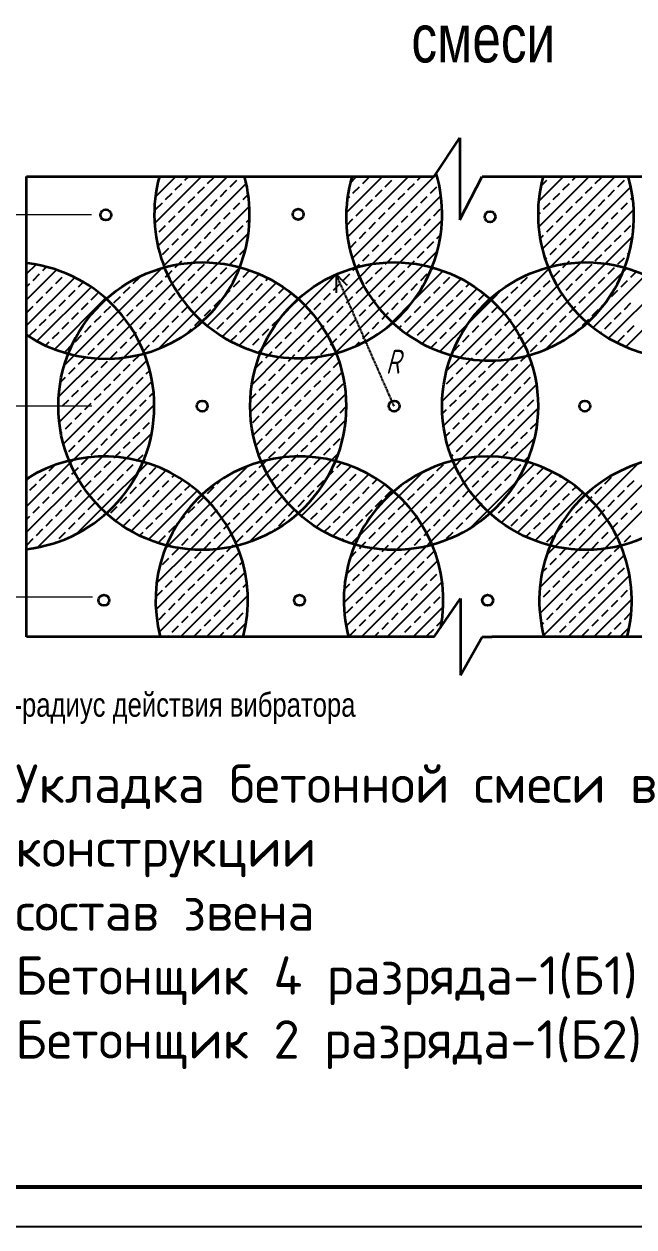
# Model space of a CAD drawing. Header units: millimetres. Extents: x 5763 to 12018931, y 39842 to 3600577.
# Drawn here: x 676715 to 691973, y 334201 to 364310 of the extents above; entities that cross this region are included whole.
import ezdxf

# ---------------------------------------------------------------- set-up
doc = ezdxf.new("R2010")
doc.units = ezdxf.units.MM
doc.linetypes.add('ACAD_ISO04W100', pattern=[30, 24, -3, 0, -3])
doc.layers.add('1serv', color=7, linetype='Continuous')
doc.styles.add('ISOCPEUR', font='isocpeur.ttf')
doc.styles.get("Standard").update_dxf_attribs({"font": 'romans.shx', "width": 0.7, "oblique": 15, "height": 500})
doc.styles.add('TXT0', font='txt', dxfattribs={"width": 0.8})

msp = doc.modelspace()

# ---------------------------------------------------------------- linework, layer by layer
at = {"color": 0, "lineweight": 35}
for p, q in [((686978.9009, 360492.76973), (687618.13042, 361460.06534)), ((687618.13042, 361460.06534), (687618.13042, 359410.52294)), ((676778.9009, 348972.76973), (676778.9009, 360492.76973)), ((676778.9009, 360492.76973), (686978.9009, 360492.76973)), ((687618.13042, 359410.52294), (688178.9009, 360492.76973)), ((688178.9009, 360492.76973), (688418.9009, 360492.76973)), ((688418.9009, 360492.76973), (698978.9009, 360492.76973)), ((686978.90088, 348972.76973), (687635.37641, 349935.61476)), ((687635.37641, 349935.61476), (687635.37641, 348012.76973)), ((686978.90088, 348972.76973), (676778.9009, 348972.76973)), ((687635.37641, 348012.76973), (688178.90088, 348972.76973)), ((688178.90088, 348972.76973), (688418.90088, 348972.76973)), ((698978.9009, 348972.76973), (688418.9009, 348972.76973))]:
    msp.add_line(p, q, dxfattribs=at)
at = {"linetype": 'ACAD_ISO04W100'}
for p, q in [((685973.06484, 354746.93375), (684526.51583, 358043.52229)), ((684526.51583, 358043.52229), (684526.51583, 357585.17298)), ((684526.51583, 358043.52229), (684794.65656, 357775.38156))]:
    msp.add_line(p, q, dxfattribs=at)
at = {"color": 0}
msp.add_lwpolyline([(589821.09845, 334201.2019), (589821.09845, 453001.2019), (758021.09845, 453001.2019), (758021.09845, 334201.2019)], close=True, dxfattribs=at)
at = {"color": 0, "lineweight": 40, "const_width": 100}
msp.add_lwpolyline([(593821.09845, 335201.2019), (593821.09845, 452001.2019), (757021.09845, 452001.2019), (757021.09845, 335201.2019)], close=True, dxfattribs=at)
at = {"color": 0, "lineweight": 35}
for centre, radius in [((678758.9009, 359532.76973), 134.16408), ((683573.06484, 359546.93375), 134.16408), ((688373.06484, 359486.93375), 134.16408), ((681173.06484, 354746.93375), 3600), ((685973.06484, 354746.93375), 3600), ((690773.06484, 354746.93375), 3600), ((681173.06484, 354746.93375), 134.16408), ((685973.06484, 354746.93375), 134.16408), ((690744.73696, 354746.93375), 134.16408), ((678713.06484, 349886.93375), 134.16408), ((683604.73696, 349886.93375), 134.16408), ((688313.06484, 349886.93375), 134.16408)]:
    msp.add_circle(centre, radius, dxfattribs=at)
for centre, radius, start, end in [((678758.9009, 359532.76973), 3600, 236.57518882, 15.466009957), ((683573.81039, 359547.50629), 3600.56901, 164.779663552, 16.432123042), ((688373.06484, 359486.93375), 3600, 163.775668575, 16.453303227), ((693173.06484, 359546.93375), 3600, 165.097800888, 15.016540919), ((676373.06484, 354746.93375), 3600, 276.51416673, 83.20473217), ((678713.06484, 349886.93375), 3600, 345.289544457, 122.416326112), ((683604.73696, 349886.93375), 3600, 349.157561311, 194.710455543), ((688316.3138, 349884.5211), 3602.46114, 345.339488254, 194.660511746), ((693204.73696, 349886.93375), 3600, 345.338556229, 194.710455543)]:
    msp.add_arc(centre, radius, start, end, dxfattribs=at)
at = {"layer": '1serv', "color": 0, "lineweight": 25, "ltscale": 100}
for p, q in [((679980.43774, 359316.65016), (681156.55731, 360492.76973)), ((679999.4843, 359982.27517), (680509.97887, 360492.76973)), ((680062.00906, 358751.64304), (681803.13575, 360492.76973)), ((680175.40369, 360481.48363), (680186.68979, 360492.76973)), ((680741.15982, 360400.66133), (680833.26823, 360492.76973)), ((681306.91596, 360319.83902), (681468.56057, 360481.48363)), ((682115.13901, 360481.48363), (682126.42511, 360492.76973)), ((684774.3886, 359584.55194), (685682.60639, 360492.76973)), ((684809.87221, 358973.45711), (686329.18483, 360492.76973)), ((684873.14664, 360329.88841), (685036.02795, 360492.76973)), ((684927.34089, 358444.34734), (686975.76327, 360492.76973)), ((685186.3866, 360319.83902), (685348.03121, 360481.48363)), ((685994.60965, 360481.48363), (686005.89575, 360492.76973)), ((686560.36579, 360400.66133), (686652.47419, 360492.76973)), ((689587.48637, 359225.02219), (690855.23392, 360492.76973)), ((689587.75956, 359871.87381), (690208.65548, 360492.76973)), ((689681.01151, 358671.96888), (691501.81236, 360492.76973)), ((689874.0803, 360481.48363), (689885.3664, 360492.76973)), ((690439.83643, 360400.66133), (690531.94484, 360492.76973)), ((691005.59257, 360319.83902), (691167.23718, 360481.48363)), ((691813.81562, 360481.48363), (691825.10172, 360492.76973)), ((680069.80305, 360375.883), (680094.58138, 360400.66133)), ((680212.61326, 358255.6688), (682272.71735, 360315.77289)), ((680498.69291, 360158.19441), (680660.33752, 360319.83902)), ((681064.44904, 360077.37211), (681226.09365, 360239.01672)), ((681630.20518, 359996.5498), (681791.84979, 360158.19441)), ((681872.67209, 360239.01672), (682034.3167, 360400.66133)), ((684943.91969, 360077.37211), (685105.5643, 360239.01672)), ((685509.67582, 359996.5498), (685671.32043, 360158.19441)), ((685752.14274, 360239.01672), (685913.78735, 360400.66133)), ((686317.89887, 360158.19441), (686479.54348, 360319.83902)), ((686883.65501, 360077.37211), (687045.29962, 360239.01672)), ((689642.33279, 360249.73612), (689793.25799, 360400.66133)), ((689893.43633, 358237.81526), (691893.80639, 360238.18532)), ((690197.36952, 360158.19441), (690359.01413, 360319.83902)), ((690763.12565, 360077.37211), (690924.77026, 360239.01672)), ((691328.88179, 359996.5498), (691490.5264, 360158.19441)), ((691571.3487, 360239.01672), (691732.99331, 360400.66133)), ((680013.75908, 359673.26058), (680175.40369, 359834.90519)), ((680256.22599, 359915.72749), (680417.8706, 360077.37211)), ((680821.98213, 359834.90519), (680983.62674, 359996.5498)), ((681387.73826, 359754.08288), (681549.38287, 359915.72749)), ((681953.4944, 359673.26058), (682115.13901, 359834.90519)), ((682195.96131, 359915.72749), (682322.64421, 360042.41039)), ((684800.98723, 359934.43965), (684863.09738, 359996.5498)), ((685267.20891, 359754.08288), (685428.85352, 359915.72749)), ((685436.25837, 358306.68639), (687142.74556, 360013.17357)), ((685832.96504, 359673.26058), (685994.60965, 359834.90519)), ((686075.43196, 359915.72749), (686237.07657, 360077.37211)), ((686641.18809, 359834.90519), (686802.8327, 359996.5498)), ((689712.43569, 359673.26058), (689874.0803, 359834.90519)), ((689954.9026, 359915.72749), (690116.54721, 360077.37211)), ((690520.65874, 359834.90519), (690682.30335, 359996.5498)), ((691086.41487, 359754.08288), (691248.05948, 359915.72749)), ((691652.17101, 359673.26058), (691813.81562, 359834.90519)), ((691894.63792, 359915.72749), (691941.50273, 359962.5923)), ((680337.0483, 359349.97136), (680498.69291, 359511.61597)), ((680579.51521, 359592.43827), (680741.15982, 359754.08288)), ((680943.10445, 358339.58155), (682352.40812, 359748.88522)), ((681145.27135, 359511.61597), (681306.91596, 359673.26058)), ((681711.02748, 359430.79366), (681872.67209, 359592.43827)), ((685024.74199, 359511.61597), (685186.3866, 359673.26058)), ((685590.49813, 359430.79366), (685752.14274, 359592.43827)), ((686156.25426, 359349.97136), (686317.89887, 359511.61597)), ((686398.72118, 359592.43827), (686560.36579, 359754.08288)), ((686964.47731, 359511.61597), (687126.12192, 359673.26058)), ((689573.08839, 359533.91328), (689631.61338, 359592.43827)), ((690035.72491, 359349.97136), (690197.36952, 359511.61597)), ((690278.19182, 359592.43827), (690439.83643, 359754.08288)), ((690646.9226, 358344.72309), (691968.58922, 359666.38971)), ((690843.94796, 359511.61597), (691005.59257, 359673.26058)), ((691409.70409, 359430.79366), (691571.3487, 359592.43827)), ((680094.58138, 359107.50444), (680256.22599, 359269.14905)), ((680902.80443, 359269.14905), (681064.44904, 359430.79366)), ((681468.56057, 359188.32675), (681630.20518, 359349.97136)), ((682034.3167, 359107.50444), (682195.96131, 359269.14905)), ((682276.78362, 359349.97136), (682357.45192, 359430.63966)), ((684782.27508, 359269.14905), (684943.91969, 359430.79366)), ((685348.03121, 359188.32675), (685509.67582, 359349.97136)), ((685913.78735, 359107.50444), (686075.43196, 359269.14905)), ((686120.08101, 358343.93059), (687169.80002, 359393.6496)), ((686722.0104, 359269.14905), (686883.65501, 359430.79366)), ((689793.25799, 359107.50444), (689954.9026, 359269.14905)), ((690601.48104, 359269.14905), (690763.12565, 359430.79366)), ((691167.23718, 359188.32675), (691328.88179, 359349.97136)), ((691732.99331, 359107.50444), (691894.63792, 359269.14905)), ((680011.22597, 359024.14903), (680013.75908, 359026.68214)), ((680417.8706, 358784.21522), (680579.51521, 358945.85983)), ((680660.33752, 359026.68214), (680821.98213, 359188.32675)), ((681226.09365, 358945.85983), (681387.73826, 359107.50444)), ((681574.57472, 358324.47338), (682330.34616, 359080.24482)), ((681791.84979, 358865.03753), (681953.4944, 359026.68214)), ((685105.5643, 358945.85983), (685267.20891, 359107.50444)), ((685671.32043, 358865.03753), (685832.96504, 359026.68214)), ((686237.07657, 358784.21522), (686398.72118, 358945.85983)), ((686479.54348, 359026.68214), (686641.18809, 359188.32675)), ((687045.29962, 358945.85983), (687136.82071, 359037.38093)), ((689624.76515, 358939.01161), (689712.43569, 359026.68214)), ((690116.54721, 358784.21522), (690278.19182, 358945.85983)), ((690359.01413, 359026.68214), (690520.65874, 359188.32675)), ((690924.77026, 358945.85983), (691086.41487, 359107.50444)), ((691262.31194, 358313.53399), (691938.57376, 358989.79581)), ((691490.5264, 358865.03753), (691652.17101, 359026.68214)), ((680175.40369, 358541.74831), (680337.0483, 358703.39292)), ((680741.15982, 358460.926), (680902.80443, 358622.57061)), ((680983.62674, 358703.39292), (681145.27135, 358865.03753)), ((681549.38287, 358622.57061), (681711.02748, 358784.21522)), ((682115.13901, 358541.74831), (682257.42072, 358684.03002)), ((684863.09738, 358703.39292), (685024.74199, 358865.03753)), ((685428.85352, 358622.57061), (685590.49813, 358784.21522)), ((685994.60965, 358541.74831), (686156.25426, 358703.39292)), ((686560.36579, 358460.926), (686722.0104, 358622.57061)), ((686696.27173, 358273.54286), (687054.90648, 358632.17761)), ((686802.8327, 358703.39292), (686964.47731, 358865.03753)), ((689874.0803, 358541.74831), (690035.72491, 358703.39292)), ((690439.83643, 358460.926), (690601.48104, 358622.57061)), ((690682.30335, 358703.39292), (690843.94796, 358865.03753)), ((691248.05948, 358622.57061), (691409.70409, 358784.21522)), ((680417.83966, 357814.31676), (680943.10445, 358339.58155)), ((680577.57482, 358297.341), (680660.33752, 358380.1037)), ((680669.47652, 357419.37518), (681574.57472, 358324.47338)), ((681064.44904, 358137.63678), (681226.09365, 358299.28139)), ((681306.91596, 358380.1037), (681468.56057, 358541.74831)), ((681872.67209, 358299.28139), (682034.3167, 358460.926)), ((685026.56289, 358220.27999), (685105.5643, 358299.28139)), ((685105.51238, 357975.9404), (685436.25837, 358306.68639)), ((685186.3866, 358380.1037), (685348.03121, 358541.74831)), ((685333.72636, 357557.57593), (686120.08101, 358343.93059)), ((685752.14274, 358299.28139), (685795.40886, 358342.54752)), ((685795.40886, 358342.54752), (685913.78735, 358460.926)), ((686317.89887, 358218.45909), (686418.68668, 358319.24689)), ((686418.68668, 358319.24689), (686479.54348, 358380.1037)), ((689753.58495, 358421.25296), (689793.25799, 358460.926)), ((690053.09147, 357750.89196), (690646.9226, 358344.72309)), ((690197.36952, 358218.45909), (690293.79943, 358314.889)), ((690293.79943, 358314.889), (690359.01413, 358380.1037)), ((690311.43402, 357362.65606), (691262.31194, 358313.53399)), ((690763.12565, 358137.63678), (690924.77026, 358299.28139)), ((691005.59257, 358380.1037), (691167.23718, 358541.74831)), ((691571.3487, 358299.28139), (691732.99331, 358460.926)), ((691813.81562, 358541.74831), (691858.66239, 358586.59508)), ((676778.9009, 358054.84865), (677013.55229, 358289.50003)), ((676778.9009, 357408.27021), (677527.45826, 358156.82757)), ((676942.51148, 357895.16987), (677104.15609, 358056.81448)), ((677184.9784, 358137.63678), (677278.54168, 358231.20006)), ((677750.73453, 358056.81448), (677762.08992, 358068.16987)), ((677975.89774, 356018.95328), (680157.73061, 358200.78615)), ((680256.22599, 357975.99217), (680309.15274, 358028.91892)), ((680309.15274, 358028.91892), (680417.8706, 358137.63678)), ((680498.69291, 358218.45909), (680577.57482, 358297.341)), ((680821.98213, 357895.16987), (680983.62674, 358056.81448)), ((680963.83655, 357067.15677), (682107.33557, 358210.65579)), ((681299.4554, 356756.19717), (682596.72829, 358053.47007)), ((681630.20518, 358056.81448), (681791.84979, 358218.45909)), ((682107.33557, 358210.65579), (682117.51755, 358220.83776)), ((682195.96131, 357975.99217), (682357.60592, 358137.63678)), ((683746.9217, 357263.92816), (684526.51583, 358043.52229)), ((684701.45277, 357895.16987), (684863.09738, 358056.81448)), ((684943.91969, 358137.63678), (685009.66106, 358203.37815)), ((685009.66106, 358203.37815), (685026.56289, 358220.27999)), ((685509.67582, 358056.81448), (685671.32043, 358218.45909)), ((685606.34606, 357183.61719), (686696.27173, 358273.54286)), ((686075.43196, 357975.99217), (686237.07657, 358137.63678)), ((686447.55943, 357378.25212), (687200.52107, 358131.21376)), ((686641.18809, 357895.16987), (686802.8327, 358056.81448)), ((686883.65501, 358137.63678), (686889.24227, 358143.22404)), ((686889.24227, 358143.22404), (686956.12785, 358210.10962)), ((688724.32015, 357068.69908), (689840.62587, 358185.0048)), ((689389.14647, 358056.81448), (689412.09759, 358079.7656)), ((689840.62587, 358185.0048), (689893.43633, 358237.81526)), ((689954.9026, 357975.99217), (690116.54721, 358137.63678)), ((690520.65874, 357895.16987), (690682.30335, 358056.81448)), ((690612.13959, 357016.78319), (691695.04467, 358099.68828)), ((690954.07209, 356712.13726), (692265.11455, 358023.17972)), ((691328.88179, 358056.81448), (691490.5264, 358218.45909)), ((691695.04467, 358099.68828), (691794.37899, 358199.0226)), ((691894.63792, 357975.99217), (692036.5676, 358117.92185)), ((676778.9009, 356761.69177), (677983.73172, 357966.52258)), ((676778.9009, 357731.55929), (676861.68918, 357814.34756)), ((677035.74507, 356371.95749), (678391.58782, 357727.80024)), ((677265.8007, 357571.88065), (677427.44531, 357733.52526)), ((677508.26762, 357814.34756), (677669.91223, 357975.99217)), ((678074.02375, 357733.52526), (678193.33344, 357852.83495)), ((678542.78542, 355939.26252), (680417.83966, 357814.31676)), ((679205.53603, 357571.88065), (679367.18064, 357733.52526)), ((679448.00294, 357814.34756), (679609.64755, 357975.99217)), ((680013.75908, 357733.52526), (680175.40369, 357895.16987)), ((680579.51521, 357652.70295), (680741.15982, 357814.34756)), ((681145.27135, 357571.88065), (681306.91596, 357733.52526)), ((681387.73826, 357814.34756), (681549.38287, 357975.99217)), ((681676.9487, 356487.11204), (683024.30906, 357834.47239)), ((681953.4944, 357733.52526), (682115.13901, 357895.16987)), ((682519.25053, 357652.70295), (682680.89514, 357814.34756)), ((682761.71745, 357895.16987), (682816.47857, 357949.93099)), ((683085.00667, 357571.88065), (683220.87967, 357707.75364)), ((684045.95421, 356916.38222), (685105.51238, 357975.9404)), ((684458.98586, 357652.70295), (684620.63047, 357814.34756)), ((685024.74199, 357571.88065), (685186.3866, 357733.52526)), ((685267.20891, 357814.34756), (685428.85352, 357975.99217)), ((685832.96504, 357733.52526), (685994.60965, 357895.16987)), ((686276.39348, 356560.50774), (687648.94808, 357933.06234)), ((686398.72118, 357652.70295), (686560.36579, 357814.34756)), ((686964.47731, 357571.88065), (687126.12192, 357733.52526)), ((687206.94423, 357814.34756), (687368.58884, 357975.99217)), ((687772.70037, 357733.52526), (687855.02295, 357815.84784)), ((688904.21264, 357571.88065), (689065.85725, 357733.52526)), ((688999.17445, 356696.97494), (690053.09147, 357750.89196)), ((689146.67955, 357814.34756), (689308.32416, 357975.99217)), ((689712.43569, 357733.52526), (689874.0803, 357895.16987)), ((690278.19182, 357652.70295), (690439.83643, 357814.34756)), ((690843.94796, 357571.88065), (691005.59257, 357733.52526)), ((691086.41487, 357814.34756), (691248.05948, 357975.99217)), ((691338.16636, 356449.65308), (692685.47669, 357796.96341)), ((691652.17101, 357733.52526), (691813.81562, 357895.16987)), ((677023.33379, 357329.41373), (677184.9784, 357491.05834)), ((677478.52155, 356168.15553), (678755.8659, 357445.49988)), ((677589.08992, 357248.59143), (677750.73453, 357410.23604)), ((677831.55684, 357491.05834), (677993.20145, 357652.70295)), ((678397.31297, 357410.23604), (678558.95758, 357571.88065)), ((678963.06911, 357329.41373), (679124.71372, 357491.05834)), ((679211.42582, 355961.32448), (680669.47652, 357419.37518)), ((679528.82525, 357248.59143), (679690.46986, 357410.23604)), ((679771.29216, 357491.05834), (679932.93677, 357652.70295)), ((680337.0483, 357410.23604), (680498.69291, 357571.88065)), ((680902.80443, 357329.41373), (681064.44904, 357491.05834)), ((681468.56057, 357248.59143), (681630.20518, 357410.23604)), ((681711.02748, 357491.05834), (681751.19407, 357531.22493)), ((681751.19407, 357531.22493), (681872.67209, 357652.70295)), ((682099.17618, 356262.76107), (683406.65672, 357570.24162)), ((682276.78362, 357410.23604), (682438.42823, 357571.88065)), ((682842.53975, 357329.41373), (683004.18436, 357491.05834)), ((683408.29589, 357248.59143), (683569.9405, 357410.23604)), ((683650.76281, 357491.05834), (683690.51129, 357530.80682)), ((684216.51894, 357410.23604), (684378.16355, 357571.88065)), ((684302.53208, 356526.38165), (685333.72636, 357557.57593)), ((684782.27508, 357329.41373), (684943.91969, 357491.05834)), ((685464.70841, 357365.26863), (685509.67582, 357410.23604)), ((685590.49813, 357491.05834), (685752.14274, 357652.70295)), ((686156.25426, 357410.23604), (686317.89887, 357571.88065)), ((686675.02324, 356312.55905), (688049.92027, 357687.45608)), ((686722.0104, 357329.41373), (686883.65501, 357491.05834)), ((687287.76653, 357248.59143), (687449.41114, 357410.23604)), ((687530.23345, 357491.05834), (687691.87806, 357652.70295)), ((687831.8477, 356822.80507), (688407.7898, 357398.74717)), ((688095.98959, 357410.23604), (688234.08093, 357548.32738)), ((688407.7898, 357398.74717), (688697.19352, 357688.15089)), ((688661.74572, 357329.41373), (688823.39033, 357491.05834)), ((689227.50186, 357248.59143), (689389.14647, 357410.23604)), ((689469.96877, 357491.05834), (689631.61338, 357652.70295)), ((690035.72491, 357410.23604), (690176.81128, 357551.32241)), ((690176.81128, 357551.32241), (690197.36952, 357571.88065)), ((690601.48104, 357329.41373), (690763.12565, 357491.05834)), ((691274.61302, 357355.96727), (691328.88179, 357410.23604)), ((691409.70409, 357491.05834), (691571.3487, 357652.70295)), ((691767.6792, 356232.58748), (693061.26181, 357526.17009)), ((676780.86687, 357086.94682), (676942.51148, 357248.59143)), ((677346.62301, 357006.12451), (677508.26762, 357167.76912)), ((678154.84606, 357167.76912), (678316.49067, 357329.41373)), ((678720.6022, 357086.94682), (678882.24681, 357248.59143)), ((679286.35833, 357006.12451), (679448.00294, 357167.76912)), ((680094.58138, 357167.76912), (680256.22599, 357329.41373)), ((680660.33752, 357086.94682), (680811.45819, 357238.06749)), ((680811.45819, 357238.06749), (680821.98213, 357248.59143)), ((681226.09365, 357006.12451), (681387.73826, 357167.76912)), ((682034.3167, 357167.76912), (682195.96131, 357329.41373)), ((682600.07284, 357086.94682), (682761.71745, 357248.59143)), ((682676.47631, 356193.48276), (683746.9217, 357263.92816)), ((683189.19177, 357029.48731), (683327.47359, 357167.76912)), ((683974.05203, 357167.76912), (684135.69664, 357329.41373)), ((684513.02966, 356090.30079), (685606.34606, 357183.61719)), ((684539.80816, 357086.94682), (684701.45277, 357248.59143)), ((685105.5643, 357006.12451), (685267.20891, 357167.76912)), ((685348.03121, 357248.59143), (685464.70841, 357365.26863)), ((685913.78735, 357167.76912), (686075.43196, 357329.41373)), ((685920.71671, 356851.4094), (686447.55943, 357378.25212)), ((686479.54348, 357086.94682), (686641.18809, 357248.59143)), ((687045.29962, 357006.12451), (687206.94423, 357167.76912)), ((687853.52267, 357167.76912), (688015.16728, 357329.41373)), ((688419.27881, 357086.94682), (688571.19581, 357238.86382)), ((688571.19581, 357238.86382), (688580.92342, 357248.59143)), ((688985.03494, 357006.12451), (689146.67955, 357167.76912)), ((689229.82601, 356281.04806), (690311.43402, 357362.65606)), ((689793.25799, 357167.76912), (689954.9026, 357329.41373)), ((690359.01413, 357086.94682), (690456.61182, 357184.5445)), ((690456.61182, 357184.5445), (690520.65874, 357248.59143)), ((690924.77026, 357006.12451), (691086.41487, 357167.76912)), ((691167.23718, 357248.59143), (691274.61302, 357355.96727)), ((691732.99331, 357167.76912), (691894.63792, 357329.41373)), ((677104.15609, 356763.6576), (677265.8007, 356925.30221)), ((677669.91223, 356682.83529), (677831.55684, 356844.4799)), ((677912.37914, 356925.30221), (678074.02375, 357086.94682)), ((678478.13528, 356844.4799), (678639.77989, 357006.12451)), ((679043.89142, 356763.6576), (679205.53603, 356925.30221)), ((679609.64755, 356682.83529), (679771.29216, 356844.4799)), ((679852.11447, 356925.30221), (680013.75908, 357086.94682)), ((680081.01484, 356184.33506), (680963.83655, 357067.15677)), ((680417.8706, 356844.4799), (680579.51521, 357006.12451)), ((680983.62674, 356763.6576), (681126.49825, 356906.52911)), ((681126.49825, 356906.52911), (681145.27135, 356925.30221)), ((681549.38287, 356682.83529), (681711.02748, 356844.4799)), ((681791.84979, 356925.30221), (681953.4944, 357086.94682)), ((682357.60592, 356844.4799), (682519.25053, 357006.12451)), ((682923.36206, 356763.6576), (683085.00667, 356925.30221)), ((683106.91003, 355977.33805), (684045.95421, 356916.38222)), ((683165.82897, 357006.12451), (683189.19177, 357029.48731)), ((683489.1182, 356682.83529), (683650.76281, 356844.4799)), ((683731.58511, 356925.30221), (683893.22972, 357086.94682)), ((684297.34125, 356844.4799), (684458.98586, 357006.12451)), ((684863.09738, 356763.6576), (685024.74199, 356925.30221)), ((685428.85352, 356682.83529), (685590.49813, 356844.4799)), ((685671.32043, 356925.30221), (685758.38818, 357012.36996)), ((685743.06455, 356673.75725), (685920.71671, 356851.4094)), ((685758.38818, 357012.36996), (685832.96504, 357086.94682)), ((686237.07657, 356844.4799), (686398.72118, 357006.12451)), ((686802.8327, 356763.6576), (686964.47731, 356925.30221)), ((687120.79815, 356111.75552), (687831.8477, 356822.80507)), ((687368.58884, 356682.83529), (687530.23345, 356844.4799)), ((687611.05575, 356925.30221), (687772.70037, 357086.94682)), ((687621.81327, 355966.1922), (688724.32015, 357068.69908)), ((688176.81189, 356844.4799), (688338.4565, 357006.12451)), ((688742.56803, 356763.6576), (688867.05869, 356888.14826)), ((688867.05869, 356888.14826), (688904.21264, 356925.30221)), ((689308.32416, 356682.83529), (689469.96877, 356844.4799)), ((689550.79108, 356925.30221), (689712.43569, 357086.94682)), ((689760.31031, 356164.95392), (690612.13959, 357016.78319)), ((690116.54721, 356844.4799), (690278.19182, 357006.12451)), ((690682.30335, 356763.6576), (690777.94286, 356859.29711)), ((690777.94286, 356859.29711), (690843.94796, 356925.30221)), ((691248.05948, 356682.83529), (691409.70409, 356844.4799)), ((691490.5264, 356925.30221), (691652.17101, 357086.94682)), ((676861.68918, 356521.19068), (677023.33379, 356682.83529)), ((677427.44531, 356440.36838), (677589.08992, 356602.01299)), ((677993.20145, 356359.54607), (678154.84606, 356521.19068)), ((678235.66836, 356602.01299), (678397.31297, 356763.6576)), ((678801.4245, 356521.19068), (678963.06911, 356682.83529)), ((679367.18064, 356440.36838), (679528.82525, 356602.01299)), ((679932.93677, 356359.54607), (680094.58138, 356521.19068)), ((680175.40369, 356602.01299), (680337.0483, 356763.6576)), ((680760.4457, 356540.47656), (680902.80443, 356682.83529)), ((681882.18773, 356369.0617), (682034.3167, 356521.19068)), ((682115.13901, 356602.01299), (682276.78362, 356763.6576)), ((682680.89514, 356521.19068), (682842.53975, 356682.83529)), ((683246.65128, 356440.36838), (683408.29589, 356602.01299)), ((683726.31904, 355950.16862), (684302.53208, 356526.38165)), ((683812.40742, 356359.54607), (683974.05203, 356521.19068)), ((684054.87433, 356602.01299), (684179.71219, 356726.85085)), ((684179.71219, 356726.85085), (684216.51894, 356763.6576)), ((684620.63047, 356521.19068), (684782.27508, 356682.83529)), ((685186.3866, 356440.36838), (685348.03121, 356602.01299)), ((686093.34024, 356700.74357), (686156.25426, 356763.6576)), ((686560.36579, 356521.19068), (686722.0104, 356682.83529)), ((687126.12192, 356440.36838), (687287.76653, 356602.01299)), ((687691.87806, 356359.54607), (687853.52267, 356521.19068)), ((687934.34498, 356602.01299), (688095.98959, 356763.6576)), ((688193.60888, 355891.40937), (688999.17445, 356696.97494)), ((688500.10111, 356521.19068), (688661.74572, 356682.83529)), ((689065.85725, 356440.36838), (689120.2832, 356494.79433)), ((689120.2832, 356494.79433), (689227.50186, 356602.01299)), ((689631.61338, 356359.54607), (689793.25799, 356521.19068)), ((689874.0803, 356602.01299), (690035.72491, 356763.6576)), ((690504.03132, 356585.38557), (690601.48104, 356682.83529)), ((691140.70691, 356575.48272), (691167.23718, 356602.01299)), ((691571.3487, 356359.54607), (691732.99331, 356521.19068)), ((691813.81562, 356602.01299), (691975.46023, 356763.6576)), ((677250.90827, 356263.83133), (677346.62301, 356359.54607)), ((677750.73453, 356117.07916), (677912.37914, 356278.72377)), ((678316.49067, 356036.25685), (678478.13528, 356197.90146)), ((678558.95758, 356278.72377), (678720.6022, 356440.36838)), ((679124.71372, 356197.90146), (679286.35833, 356359.54607)), ((679690.46986, 356117.07916), (679852.11447, 356278.72377)), ((682328.75813, 356169.05367), (682357.60592, 356197.90146)), ((682438.42823, 356278.72377), (682600.07284, 356440.36838)), ((682572.08385, 356089.0903), (682676.47631, 356193.48276)), ((683004.18436, 356197.90146), (683165.82897, 356359.54607)), ((683569.9405, 356117.07916), (683731.58511, 356278.72377)), ((684135.69664, 356036.25685), (684297.34125, 356197.90146)), ((684378.16355, 356278.72377), (684413.88422, 356314.44444)), ((684413.88422, 356314.44444), (684539.80816, 356440.36838)), ((684978.09263, 356232.0744), (685105.5643, 356359.54607)), ((686470.14692, 356430.97181), (686479.54348, 356440.36838)), ((686891.62855, 356205.875), (687045.29962, 356359.54607)), ((687449.41114, 356117.07916), (687611.05575, 356278.72377)), ((688015.16728, 356036.25685), (688176.81189, 356197.90146)), ((688257.6342, 356278.72377), (688419.27881, 356440.36838)), ((688823.39033, 356197.90146), (688985.03494, 356359.54607)), ((688870.20278, 355921.42483), (689229.82601, 356281.04806)), ((689389.14647, 356117.07916), (689550.79108, 356278.72377)), ((677580.41704, 354976.89414), (678542.78542, 355939.26252)), ((677595.52521, 354345.42387), (679211.42582, 355961.32448)), ((677699.16083, 353802.48105), (679786.74919, 355890.06941)), ((677719.21244, 355762.26798), (677975.89774, 356018.95328)), ((678074.02375, 355793.78994), (678235.66836, 355955.43455)), ((678882.24681, 355955.43455), (679043.89142, 356117.07916)), ((679448.00294, 355874.61224), (679607.64061, 356034.24991)), ((679607.64061, 356034.24991), (679609.64755, 356036.25685)), ((682376.068, 354599.91758), (683726.349, 355950.19857)), ((682413.31221, 355283.74022), (683106.82502, 355977.25303)), ((682446.45573, 354023.72687), (684487.82098, 356065.09211)), ((682761.71745, 355955.43455), (682830.60963, 356024.32673)), ((682830.73203, 356024.44913), (682923.36206, 356117.07916)), ((683327.47359, 355874.61224), (683403.7776, 355950.91626)), ((683403.81395, 355950.9526), (683489.1182, 356036.25685)), ((683893.22972, 355793.78994), (684054.87433, 355955.43455)), ((684487.53419, 356064.80532), (684513.02966, 356090.30079)), ((687175.2755, 354873.07599), (688193.60888, 355891.40937)), ((687206.4646, 354257.68665), (688870.20278, 355921.42483)), ((687282.18334, 355626.56227), (687621.81327, 355966.1922)), ((687363.67223, 356031.34024), (687368.58884, 356036.25685)), ((687772.70037, 355793.78994), (687897.4063, 355918.49587)), ((687897.4063, 355918.49587), (687934.34498, 355955.43455)), ((688580.92342, 355955.43455), (688742.56803, 356117.07916)), ((689146.67955, 355874.61224), (689273.40351, 356001.3362)), ((689273.40351, 356001.3362), (689308.32416, 356036.25685)), ((677831.55684, 355551.32302), (677993.20145, 355712.96763)), ((678397.31297, 355470.50072), (678558.95758, 355632.14533)), ((678639.77989, 355712.96763), (678801.4245, 355874.61224)), ((679205.53603, 355632.14533), (679367.18064, 355793.78994)), ((679771.29216, 355551.32302), (679860.41785, 355640.44871)), ((682519.25053, 355712.96763), (682680.89514, 355874.61224)), ((682588.78483, 353519.47752), (684670.29191, 355600.9846)), ((683085.00667, 355632.14533), (683246.65128, 355793.78994)), ((683650.76281, 355551.32302), (683812.40742, 355712.96763)), ((684216.51894, 355470.50072), (684378.16355, 355632.14533)), ((684458.98586, 355712.96763), (684598.95874, 355852.94052)), ((687320.97599, 353725.6196), (689410.82926, 355815.47286)), ((687530.23345, 355551.32302), (687691.87806, 355712.96763)), ((688095.98959, 355470.50072), (688257.6342, 355632.14533)), ((688338.4565, 355712.96763), (688500.10111, 355874.61224)), ((688904.21264, 355632.14533), (689065.85725, 355793.78994)), ((677622.65759, 355342.42377), (677750.73453, 355470.50072)), ((677947.94596, 353404.68774), (679917.91514, 355374.65692)), ((678154.84606, 355228.0338), (678316.49067, 355389.67841)), ((678720.6022, 355147.21149), (678882.24681, 355308.8561)), ((678963.06911, 355389.67841), (679124.71372, 355551.32302)), ((679528.82525, 355308.8561), (679690.46986, 355470.50072)), ((682600.07284, 355147.21149), (682761.71745, 355308.8561)), ((682842.53975, 355389.67841), (683004.18436, 355551.32302)), ((683408.29589, 355308.8561), (683569.9405, 355470.50072)), ((683974.05203, 355228.0338), (684135.69664, 355389.67841)), ((684539.80816, 355147.21149), (684701.45277, 355308.8561)), ((687287.76653, 355308.8561), (687449.41114, 355470.50072)), ((687670.56943, 353428.6346), (689531.87674, 355289.94191)), ((687853.52267, 355228.0338), (688015.16728, 355389.67841)), ((688419.27881, 355147.21149), (688580.92342, 355308.8561)), ((688661.74572, 355389.67841), (688823.39033, 355551.32302)), ((689227.50186, 355308.8561), (689389.14647, 355470.50072)), ((689469.96877, 355551.32302), (689479.78305, 355561.1373)), ((677912.37914, 354985.56688), (678074.02375, 355147.21149)), ((678478.13528, 354904.74458), (678639.77989, 355066.38919)), ((679286.35833, 355066.38919), (679448.00294, 355228.0338)), ((679852.11447, 354985.56688), (679956.66944, 355090.12186)), ((682377.45107, 354924.58973), (682519.25053, 355066.38919)), ((683165.82897, 355066.38919), (683327.47359, 355228.0338)), ((683177.36145, 353461.47571), (684760.71817, 355044.83242)), ((683731.58511, 354985.56688), (683893.22972, 355147.21149)), ((684297.34125, 354904.74458), (684458.98586, 355066.38919)), ((687205.10959, 355226.19916), (687206.94423, 355228.0338)), ((687611.05575, 354985.56688), (687772.70037, 355147.21149)), ((688176.81189, 354904.74458), (688338.4565, 355066.38919)), ((688985.03494, 355066.38919), (689146.67955, 355228.0338)), ((689550.79108, 354985.56688), (689564.22902, 354999.00483)), ((677669.91223, 354743.09997), (677831.55684, 354904.74458)), ((678235.66836, 354662.27766), (678397.31297, 354823.92227)), ((678676.58559, 353486.74892), (679972.8837, 354783.04704)), ((678801.4245, 354581.45536), (678963.06911, 354743.09997)), ((679043.89142, 354823.92227), (679205.53603, 354985.56688)), ((679609.64755, 354743.09997), (679771.29216, 354904.74458)), ((682680.89514, 354581.45536), (682842.53975, 354743.09997)), ((682923.36206, 354823.92227), (683085.00667, 354985.56688)), ((683489.1182, 354743.09997), (683650.76281, 354904.74458)), ((684054.87433, 354662.27766), (684216.51894, 354823.92227)), ((684620.63047, 354581.45536), (684773.04112, 354733.86602)), ((687368.58884, 354743.09997), (687530.23345, 354904.74458)), ((687934.34498, 354662.27766), (688095.98959, 354823.92227)), ((688500.10111, 354581.45536), (688661.74572, 354743.09997)), ((688742.56803, 354823.92227), (688904.21264, 354985.56688)), ((689308.32416, 354743.09997), (689469.96877, 354904.74458)), ((677574.43492, 354647.62266), (677589.08992, 354662.27766)), ((677993.20145, 354419.81075), (678154.84606, 354581.45536)), ((678558.95758, 354338.98844), (678720.6022, 354500.63305)), ((679124.71372, 354258.16614), (679286.35833, 354419.81075)), ((679367.18064, 354500.63305), (679528.82525, 354662.27766)), ((679932.93677, 354419.81075), (679960.58712, 354447.4611)), ((682438.42823, 354338.98844), (682600.07284, 354500.63305)), ((683004.18436, 354258.16614), (683165.82897, 354419.81075)), ((683246.65128, 354500.63305), (683408.29589, 354662.27766)), ((683812.40742, 354419.81075), (683974.05203, 354581.45536)), ((683841.59742, 353479.13324), (684755.64163, 354393.17744)), ((684378.16355, 354338.98844), (684539.80816, 354500.63305)), ((687178.30236, 354552.81349), (687287.76653, 354662.27766)), ((687691.87806, 354419.81075), (687853.52267, 354581.45536)), ((688257.6342, 354338.98844), (688419.27881, 354500.63305)), ((688375.01719, 353486.50392), (689572.51473, 354684.00146)), ((688823.39033, 354258.16614), (688985.03494, 354419.81075)), ((689065.85725, 354500.63305), (689227.50186, 354662.27766)), ((677638.26678, 354064.87608), (677669.91223, 354096.52153)), ((677750.73453, 354177.34383), (677912.37914, 354338.98844)), ((678316.49067, 354096.52153), (678478.13528, 354258.16614)), ((678882.24681, 354015.69922), (679043.89142, 354177.34383)), ((679448.00294, 353934.87692), (679609.64755, 354096.52153)), ((679690.46986, 354177.34383), (679852.11447, 354338.98844)), ((682761.71745, 354015.69922), (682923.36206, 354177.34383)), ((683327.47359, 353934.87692), (683489.1182, 354096.52153)), ((683569.9405, 354177.34383), (683731.58511, 354338.98844)), ((684135.69664, 354096.52153), (684297.34125, 354258.16614)), ((687255.0558, 353982.98849), (687368.58884, 354096.52153)), ((687449.41114, 354177.34383), (687611.05575, 354338.98844)), ((688015.16728, 354096.52153), (688176.81189, 354258.16614)), ((688580.92342, 354015.69922), (688742.56803, 354177.34383)), ((689146.67955, 353934.87692), (689308.32416, 354096.52153)), ((689389.14647, 354177.34383), (689549.75843, 354337.9558)), ((678074.02375, 353854.05461), (678235.66836, 354015.69922)), ((678639.77989, 353773.23231), (678801.4245, 353934.87692)), ((679205.53603, 353692.41), (679367.18064, 353854.05461)), ((679278.64359, 353442.22849), (679909.42211, 354073.00701)), ((682519.25053, 353773.23231), (682680.89514, 353934.87692)), ((683085.00667, 353692.41), (683246.65128, 353854.05461)), ((683893.22972, 353854.05461), (684054.87433, 354015.69922)), ((684458.98586, 353773.23231), (684620.63047, 353934.87692)), ((687772.70037, 353854.05461), (687934.34498, 354015.69922)), ((688338.4565, 353773.23231), (688500.10111, 353934.87692)), ((688904.21264, 353692.41), (689065.85725, 353854.05461)), ((688963.46897, 353428.37726), (689483.35288, 353948.26116)), ((677831.55684, 353611.5877), (677993.20145, 353773.23231)), ((678085.5262, 352895.68954), (678676.58559, 353486.74892)), ((678397.31297, 353530.76539), (678558.95758, 353692.41)), ((678989.43565, 353476.30963), (679124.71372, 353611.5877)), ((679548.38612, 353388.68165), (679690.46986, 353530.76539)), ((679771.29216, 353611.5877), (679798.15983, 353638.45536)), ((682842.53975, 353449.94309), (683004.18436, 353611.5877)), ((683408.29589, 353369.12078), (683525.2308, 353486.0557)), ((683525.2308, 353486.0557), (683569.9405, 353530.76539)), ((683650.76281, 353611.5877), (683812.40742, 353773.23231)), ((684216.51894, 353530.76539), (684378.16355, 353692.41)), ((684405.7346, 353396.69197), (684573.22727, 353564.18464)), ((687402.07674, 353483.43099), (687449.41114, 353530.76539)), ((687530.23345, 353611.5877), (687691.87806, 353773.23231)), ((687723.03518, 352834.52191), (688375.01719, 353486.50392)), ((688095.98959, 353530.76539), (688257.6342, 353692.41)), ((688680.34489, 353468.54226), (688823.39033, 353611.5877)), ((689228.07366, 353369.69258), (689345.39295, 353487.01187)), ((676778.9009, 352235.64268), (677866.52853, 353323.27031)), ((677346.62301, 353126.65387), (677494.3353, 353274.36616)), ((677866.52853, 353323.27031), (677947.94596, 353404.68774)), ((677970.0676, 353103.52002), (678074.02375, 353207.47617)), ((678154.84606, 353288.29848), (678316.49067, 353449.94309)), ((678349.75697, 352513.34187), (679278.64359, 353442.22849)), ((678656.07043, 352173.07689), (679801.45771, 353318.46416)), ((678720.6022, 353207.47617), (678882.24681, 353369.12078)), ((678963.06911, 353449.94309), (678989.43565, 353476.30963)), ((679286.35833, 353126.65387), (679448.00294, 353288.29848)), ((679528.82525, 353369.12078), (679548.38612, 353388.68165)), ((679852.11447, 353045.83156), (680013.75908, 353207.47617)), ((681377.33192, 352308.02461), (682318.6949, 353249.38759)), ((682600.07284, 353207.47617), (682681.52651, 353288.92984)), ((682681.52651, 353288.92984), (682761.71745, 353369.12078)), ((682786.93626, 353071.05051), (683177.36145, 353461.47571)), ((683032.54252, 352670.07833), (683841.59742, 353479.13324)), ((683165.82897, 353126.65387), (683327.47359, 353288.29848)), ((683321.25143, 352312.2088), (684405.7346, 353396.69197)), ((683651.29951, 351995.67844), (684901.05888, 353245.43781)), ((683731.58511, 353045.83156), (683893.22972, 353207.47617)), ((683974.05203, 353288.29848), (684133.62502, 353447.87147)), ((684133.62502, 353447.87147), (684135.69664, 353449.94309)), ((684539.80816, 353207.47617), (684660.86368, 353328.53169)), ((686398.86152, 352156.92669), (687496.81887, 353254.88404)), ((687045.29962, 353126.65387), (687206.94423, 353288.29848)), ((687496.81887, 353254.88404), (687670.56943, 353428.6346)), ((687611.05575, 353045.83156), (687772.70037, 353207.47617)), ((687853.52267, 353288.29848), (688015.16728, 353449.94309)), ((687993.8285, 352458.73679), (688963.46897, 353428.37726)), ((688419.27881, 353207.47617), (688580.92342, 353369.12078)), ((688661.74572, 353449.94309), (688680.34489, 353468.54226)), ((688985.03494, 353126.65387), (689146.67955, 353288.29848)), ((689034.49364, 352852.82349), (689476.66284, 353294.99268)), ((689227.50186, 353369.12078), (689228.07366, 353369.69258)), ((689550.79108, 353045.83156), (689711.00908, 353206.04957)), ((691026.18183, 352258.19791), (692072.09966, 353304.11574)), ((676778.9009, 352882.22112), (676884.83542, 352988.15564)), ((676778.9009, 351589.06424), (678085.5262, 352895.68954)), ((677104.15609, 352884.18695), (677265.8007, 353045.83156)), ((677669.91223, 352803.36465), (677831.55684, 352965.00926)), ((677912.37914, 353045.83156), (677970.0676, 353103.52002)), ((678235.66836, 352722.54234), (678397.31297, 352884.18695)), ((678478.13528, 352965.00926), (678639.77989, 353126.65387)), ((679003.61637, 351874.04438), (680264.87316, 353135.30118)), ((679043.89142, 352884.18695), (679205.53603, 353045.83156)), ((679393.61694, 351617.46652), (680678.93483, 352902.78441)), ((679609.64755, 352803.36465), (679771.29216, 352965.00926)), ((680175.40369, 352722.54234), (680337.0483, 352884.18695)), ((680417.8706, 352965.00926), (680477.66079, 353024.79945)), ((681549.38287, 352803.36465), (681666.87596, 352920.85774)), ((681664.35079, 351948.46504), (682786.93626, 353071.05051)), ((682115.13901, 352722.54234), (682276.78362, 352884.18695)), ((682357.60592, 352965.00926), (682519.25053, 353126.65387)), ((682923.36206, 352884.18695), (683085.00667, 353045.83156)), ((683489.1182, 352803.36465), (683650.76281, 352965.00926)), ((684023.02365, 351720.82414), (685342.13787, 353039.93836)), ((684054.87433, 352722.54234), (684216.51894, 352884.18695)), ((684297.34125, 352965.00926), (684306.09042, 352973.75843)), ((684306.09042, 352973.75843), (684458.98586, 353126.65387)), ((684863.09738, 352884.18695), (685024.74199, 353045.83156)), ((685105.5643, 353126.65387), (685127.79198, 353148.88155)), ((685428.85352, 352803.36465), (685544.88475, 352919.39588)), ((686088.36162, 352493.00523), (686698.77292, 353103.41653)), ((686802.8327, 352884.18695), (686964.47731, 353045.83156)), ((687368.58884, 352803.36465), (687530.23345, 352965.00926)), ((687934.34498, 352722.54234), (688095.98959, 352884.18695)), ((688176.81189, 352965.00926), (688338.4565, 353126.65387)), ((688660.33126, 351832.08267), (689932.39715, 353104.14855)), ((688742.56803, 352884.18695), (688904.21264, 353045.83156)), ((689308.32416, 352803.36465), (689469.96877, 352965.00926)), ((689874.0803, 352722.54234), (690035.72491, 352884.18695)), ((690116.54721, 352965.00926), (690141.76954, 352990.23159)), ((691248.05948, 352803.36465), (691409.70409, 352965.00926)), ((691307.1794, 351892.61704), (692421.49462, 353006.93227)), ((691490.5264, 353045.83156), (691505.20631, 353060.51148)), ((691813.81562, 352722.54234), (691975.46023, 352884.18695)), ((676861.68918, 352641.72004), (677023.33379, 352803.36465)), ((677427.44531, 352560.89773), (677589.08992, 352722.54234)), ((677993.20145, 352480.07543), (678154.84606, 352641.72004)), ((678801.4245, 352641.72004), (678963.06911, 352803.36465)), ((679367.18064, 352560.89773), (679528.82525, 352722.54234)), ((679829.6978, 351406.96893), (681048.9446, 352626.21573)), ((679932.93677, 352480.07543), (680094.58138, 352641.72004)), ((680741.15982, 352641.72004), (680869.23897, 352769.79919)), ((681306.91596, 352560.89773), (681468.56057, 352722.54234)), ((681872.67209, 352480.07543), (682034.3167, 352641.72004)), ((681908.14716, 351545.68297), (683032.54252, 352670.07833)), ((682680.89514, 352641.72004), (682842.53975, 352803.36465)), ((683246.65128, 352560.89773), (683408.29589, 352722.54234)), ((683812.40742, 352480.07543), (683974.05203, 352641.72004)), ((684438.95054, 351490.17259), (685736.6007, 352787.82275)), ((684620.63047, 352641.72004), (684782.27508, 352803.36465)), ((685186.3866, 352560.89773), (685348.03121, 352722.54234)), ((685752.14274, 352480.07543), (685913.78735, 352641.72004)), ((686560.36579, 352641.72004), (686722.0104, 352803.36465)), ((686667.46146, 351778.94819), (687723.03518, 352834.52191)), ((687126.12192, 352560.89773), (687287.76653, 352722.54234)), ((687691.87806, 352480.07543), (687853.08998, 352641.28734)), ((687853.08998, 352641.28734), (687853.52267, 352641.72004)), ((688306.4382, 352124.76804), (689034.49364, 352852.82349)), ((688500.10111, 352641.72004), (688661.74572, 352803.36465)), ((689057.06038, 351582.23334), (690339.81365, 352864.98661)), ((689065.85725, 352560.89773), (689227.50186, 352722.54234)), ((689500.6899, 351379.28442), (690703.71298, 352582.3075)), ((689631.61338, 352480.07543), (689793.25799, 352641.72004)), ((690439.83643, 352641.72004), (690527.01927, 352728.90287)), ((691005.59257, 352560.89773), (691167.23718, 352722.54234)), ((691544.52661, 351483.38581), (692673.88587, 352612.74507)), ((691571.3487, 352480.07543), (691732.99331, 352641.72004)), ((676778.9009, 352558.93176), (676780.86687, 352560.89773)), ((677046.99159, 351210.57648), (678349.75697, 352513.34187)), ((677184.9784, 352318.43082), (677346.62301, 352480.07543)), ((677750.73453, 352237.60851), (677912.37914, 352399.25312)), ((678316.49067, 352156.78621), (678478.13528, 352318.43082)), ((678558.95758, 352399.25312), (678720.6022, 352560.89773)), ((679124.71372, 352318.43082), (679286.35833, 352480.07543)), ((679690.46986, 352237.60851), (679852.11447, 352399.25312)), ((680256.22599, 352156.78621), (680417.8706, 352318.43082)), ((680319.01399, 351249.70669), (681377.33192, 352308.02461)), ((680498.69291, 352399.25312), (680660.33752, 352560.89773)), ((681064.44904, 352318.43082), (681218.27765, 352472.25942)), ((681218.27765, 352472.25942), (681226.09365, 352480.07543)), ((681630.20518, 352237.60851), (681791.84979, 352399.25312)), ((682195.96131, 352156.78621), (682357.60592, 352318.43082)), ((682355.81395, 351346.77132), (683321.25143, 352312.2088)), ((682438.42823, 352399.25312), (682600.07284, 352560.89773)), ((683004.18436, 352318.43082), (683165.82897, 352480.07543)), ((683569.9405, 352237.60851), (683731.58511, 352399.25312)), ((684135.69664, 352156.78621), (684297.34125, 352318.43082)), ((684378.16355, 352399.25312), (684539.80816, 352560.89773)), ((684943.91969, 352318.43082), (685105.5643, 352480.07543)), ((685097.41837, 351502.06198), (686088.36162, 352493.00523)), ((685509.67582, 352237.60851), (685671.32043, 352399.25312)), ((686075.43196, 352156.78621), (686237.07657, 352318.43082)), ((686317.89887, 352399.25312), (686479.54348, 352560.89773)), ((686883.65501, 352318.43082), (687045.29962, 352480.07543)), ((686891.27222, 351356.1805), (687993.8285, 352458.73679)), ((687449.41114, 352237.60851), (687611.05575, 352399.25312)), ((688015.16728, 352156.78621), (688144.9876, 352286.60653)), ((688144.9876, 352286.60653), (688176.81189, 352318.43082)), ((688257.6342, 352399.25312), (688419.27881, 352560.89773)), ((688823.39033, 352318.43082), (688985.03494, 352480.07543)), ((689389.14647, 352237.60851), (689550.79108, 352399.25312)), ((689954.9026, 352156.78621), (690116.54721, 352318.43082)), ((690197.36952, 352399.25312), (690359.01413, 352560.89773)), ((690763.12565, 352318.43082), (690870.08141, 352425.38657)), ((690870.08141, 352425.38657), (690924.77026, 352480.07543)), ((691328.88179, 352237.60851), (691490.5264, 352399.25312)), ((691894.63792, 352156.78621), (692056.28253, 352318.43082)), ((676778.9009, 351912.35332), (676861.68918, 351995.1416)), ((676942.51148, 352075.9639), (677104.15609, 352237.60851)), ((677508.26762, 351995.1416), (677669.91223, 352156.78621)), ((678038.13392, 351555.14038), (678656.07043, 352173.07689)), ((678074.02375, 351914.31929), (678235.66836, 352075.9639)), ((678882.24681, 352075.9639), (679043.89142, 352237.60851)), ((679448.00294, 351995.1416), (679609.64755, 352156.78621)), ((680013.75908, 351914.31929), (680175.40369, 352075.9639)), ((680579.51521, 351833.49699), (680741.15982, 351995.1416)), ((680821.98213, 352075.9639), (680983.62674, 352237.60851)), ((681387.73826, 351995.1416), (681526.07612, 352133.47945)), ((681526.07612, 352133.47945), (681549.38287, 352156.78621)), ((681953.4944, 351914.31929), (682115.13901, 352075.9639)), ((682519.25053, 351833.49699), (682680.89514, 351995.1416)), ((682761.71745, 352075.9639), (682923.36206, 352237.60851)), ((683327.47359, 351995.1416), (683481.13477, 352148.80278)), ((683481.13477, 352148.80278), (683489.1182, 352156.78621)), ((683893.22972, 351914.31929), (684054.87433, 352075.9639)), ((684458.98586, 351833.49699), (684620.63047, 351995.1416)), ((684701.45277, 352075.9639), (684863.09738, 352237.60851)), ((685267.20891, 351995.1416), (685428.85352, 352156.78621)), ((685430.05668, 351188.12185), (686398.86152, 352156.92669)), ((685832.96504, 351914.31929), (685994.60965, 352075.9639)), ((686538.52104, 351973.29685), (686560.36579, 351995.1416)), ((686641.18809, 352075.9639), (686802.8327, 352237.60851)), ((687206.94423, 351995.1416), (687368.58884, 352156.78621)), ((687772.70037, 351914.31929), (687934.34498, 352075.9639)), ((687867.17511, 351685.50495), (688306.4382, 352124.76804)), ((688478.1782, 351973.21868), (688500.10111, 351995.1416)), ((688580.92342, 352075.9639), (688742.56803, 352237.60851)), ((689146.67955, 351995.1416), (689308.32416, 352156.78621)), ((689712.43569, 351914.31929), (689874.0803, 352075.9639)), ((689999.09947, 351231.11555), (691026.18183, 352258.19791)), ((690278.19182, 351833.49699), (690439.83643, 351995.1416)), ((690520.65874, 352075.9639), (690682.30335, 352237.60851)), ((691086.41487, 351995.1416), (691171.9469, 352080.67362)), ((691171.9469, 352080.67362), (691248.05948, 352156.78621)), ((691652.17101, 351914.31929), (691813.81562, 352075.9639)), ((677265.8007, 351752.67468), (677427.44531, 351914.31929)), ((677831.55684, 351671.85238), (677993.20145, 351833.49699)), ((679205.53603, 351752.67468), (679367.18064, 351914.31929)), ((679771.29216, 351671.85238), (679932.93677, 351833.49699)), ((680337.0483, 351591.03007), (680498.69291, 351752.67468)), ((680875.16617, 351159.28043), (681664.35079, 351948.46504)), ((681145.27135, 351752.67468), (681306.91596, 351914.31929)), ((681711.02748, 351671.85238), (681791.8593, 351752.68419)), ((681791.8593, 351752.68419), (681872.67209, 351833.49699)), ((682276.78362, 351591.03007), (682438.42823, 351752.67468)), ((683085.00667, 351752.67468), (683246.65128, 351914.31929)), ((684225.20426, 351599.71539), (684378.16355, 351752.67468)), ((685024.74199, 351752.67468), (685186.3866, 351914.31929)), ((685590.49813, 351671.85238), (685752.14274, 351833.49699)), ((686035.99713, 351147.48386), (686667.46146, 351778.94819)), ((686156.25426, 351591.03007), (686317.89887, 351752.67468)), ((686398.72118, 351833.49699), (686538.52104, 351973.29685)), ((686964.47731, 351752.67468), (687126.12192, 351914.31929)), ((687530.23345, 351671.85238), (687691.87806, 351833.49699)), ((688904.21264, 351752.67468), (689065.85725, 351914.31929)), ((689469.96877, 351671.85238), (689631.61338, 351833.49699)), ((690035.72491, 351591.03007), (690197.36952, 351752.67468)), ((690567.37696, 351152.8146), (691307.1794, 351892.61704)), ((690843.94796, 351752.67468), (691005.59257, 351914.31929)), ((691409.70409, 351671.85238), (691431.54062, 351693.68891)), ((691431.54062, 351693.68891), (691571.3487, 351833.49699)), ((676780.86687, 351267.74085), (676942.51148, 351429.38546)), ((677023.33379, 351510.20777), (677184.9784, 351671.85238)), ((677589.08992, 351429.38546), (677750.73453, 351591.03007)), ((679605.55416, 351506.11437), (679690.46986, 351591.03007)), ((680094.58138, 351348.56316), (680256.22599, 351510.20777)), ((680660.33752, 351267.74085), (680821.98213, 351429.38546)), ((680902.80443, 351510.20777), (681064.44904, 351671.85238)), ((681468.56057, 351429.38546), (681630.20518, 351591.03007)), ((681526.82115, 351164.35696), (681908.14716, 351545.68297)), ((682034.3167, 351348.56316), (682195.96131, 351510.20777)), ((682946.24016, 351613.90817), (683004.18436, 351671.85238)), ((684665.03826, 351392.97095), (684701.45277, 351429.38546)), ((684782.27508, 351510.20777), (684943.91969, 351671.85238)), ((684904.52573, 351309.16934), (685097.41837, 351502.06198)), ((685348.03121, 351429.38546), (685509.67582, 351591.03007)), ((685913.78735, 351348.56316), (686075.43196, 351510.20777)), ((686479.54348, 351267.74085), (686641.18809, 351429.38546)), ((686722.0104, 351510.20777), (686785.25089, 351573.44826)), ((686785.25089, 351573.44826), (686883.65501, 351671.85238)), ((687287.76653, 351429.38546), (687449.41114, 351591.03007)), ((689272.63402, 351474.51762), (689389.14647, 351591.03007)), ((689793.25799, 351348.56316), (689954.9026, 351510.20777)), ((690359.01413, 351267.74085), (690520.65874, 351429.38546)), ((690601.48104, 351510.20777), (690763.12565, 351671.85238)), ((691167.23718, 351429.38546), (691328.88179, 351591.03007)), ((691238.25718, 351177.11638), (691544.52661, 351483.38581)), ((691732.99331, 351348.56316), (691894.63792, 351510.20777)), ((677481.54323, 351321.83877), (677508.26762, 351348.56316)), ((680012.53748, 349650.07329), (681526.82115, 351164.35696)), ((680030.19501, 350314.30926), (680875.16617, 351159.28043)), ((680094.97874, 349085.93611), (682104.24327, 351095.20064)), ((680242.28313, 351172.97582), (680319.01399, 351249.70669)), ((680417.8706, 351025.27394), (680579.51521, 351186.91855)), ((680983.62674, 350944.45163), (681145.27135, 351106.09624)), ((681226.09365, 351186.91855), (681387.73826, 351348.56316)), ((681791.84979, 351106.09624), (681908.63645, 351222.8829)), ((681908.63645, 351222.8829), (681953.4944, 351267.74085)), ((684714.33099, 349825.81771), (686035.99713, 351147.48386)), ((684772.2003, 350530.26547), (685430.05668, 351188.12185)), ((684772.45764, 349237.36593), (686771.73743, 351236.64572)), ((684877.90307, 350959.25732), (685024.74199, 351106.09624)), ((685105.5643, 351186.91855), (685158.8613, 351240.21554)), ((685158.8613, 351240.21554), (685267.20891, 351348.56316)), ((685671.32043, 351106.09624), (685720.99376, 351155.76957)), ((685720.99376, 351155.76957), (685832.96504, 351267.74085)), ((686237.07657, 351025.27394), (686382.0428, 351170.24016)), ((686382.0428, 351170.24016), (686398.72118, 351186.91855)), ((686771.73743, 351236.64572), (686891.27222, 351356.1805)), ((686802.8327, 350944.45163), (686964.47731, 351106.09624)), ((689618.74274, 350204.18038), (690567.37696, 351152.8146)), ((689619.74087, 349558.60007), (691238.25718, 351177.11638)), ((689787.55498, 351019.57106), (689999.09947, 351231.11555)), ((690116.54721, 351025.27394), (690273.09422, 351181.82094)), ((690273.09422, 351181.82094), (690278.19182, 351186.91855)), ((690682.30335, 350944.45163), (690843.94796, 351106.09624)), ((690924.77026, 351186.91855), (691086.41487, 351348.56316)), ((691490.5264, 351106.09624), (691636.42286, 351251.99271)), ((691636.42286, 351251.99271), (691645.4319, 351261.00175)), ((691645.4319, 351261.00175), (691652.17101, 351267.74085)), ((680175.40369, 350782.80702), (680337.0483, 350944.45163)), ((680741.15982, 350701.98471), (680902.80443, 350863.62932)), ((681306.91596, 350621.16241), (681468.56057, 350782.80702)), ((681549.38287, 350863.62932), (681711.02748, 351025.27394)), ((682115.13901, 350782.80702), (682181.95844, 350849.62645)), ((685154.43989, 348972.76973), (687064.30145, 350882.63129)), ((685186.3866, 350621.16241), (685348.03121, 350782.80702)), ((685428.85352, 350863.62932), (685590.49813, 351025.27394)), ((685994.60965, 350782.80702), (686156.25426, 350944.45163)), ((686560.36579, 350701.98471), (686722.0104, 350863.62932)), ((689714.09085, 349006.37161), (691733.29062, 351025.57138)), ((689874.0803, 350782.80702), (690035.72491, 350944.45163)), ((690439.83643, 350701.98471), (690601.48104, 350863.62932)), ((691005.59257, 350621.16241), (691167.23718, 350782.80702)), ((691248.05948, 350863.62932), (691409.70409, 351025.27394)), ((680498.69291, 350459.5178), (680660.33752, 350621.16241)), ((680628.3908, 348972.76973), (682244.05571, 350588.43464)), ((681064.44904, 350378.69549), (681226.09365, 350540.3401)), ((681872.67209, 350540.3401), (682034.3167, 350701.98471)), ((684943.91969, 350378.69549), (685105.5643, 350540.3401)), ((685752.14274, 350540.3401), (685913.78735, 350701.98471)), ((686317.89887, 350459.5178), (686479.54348, 350621.16241)), ((686883.65501, 350378.69549), (687045.29962, 350540.3401)), ((687126.12192, 350621.16241), (687128.55922, 350623.5997)), ((689672.27815, 350581.00487), (689793.25799, 350701.98471)), ((690197.36952, 350459.5178), (690359.01413, 350621.16241)), ((690327.06741, 348972.76973), (691864.09554, 350509.79786)), ((690763.12565, 350378.69549), (690924.77026, 350540.3401)), ((691571.3487, 350540.3401), (691732.99331, 350701.98471)), ((680256.22599, 350217.05088), (680417.8706, 350378.69549)), ((680821.98213, 350136.22858), (680983.62674, 350297.87319)), ((681387.73826, 350055.40627), (681549.38287, 350217.05088)), ((681630.20518, 350297.87319), (681791.84979, 350459.5178)), ((682195.96131, 350217.05088), (682288.20302, 350309.29259)), ((684724.33273, 350159.10854), (684863.09738, 350297.87319)), ((685267.20891, 350055.40627), (685428.85352, 350217.05088)), ((685509.67582, 350297.87319), (685671.32043, 350459.5178)), ((685801.01833, 348972.76973), (687175.22202, 350346.97342)), ((686075.43196, 350217.05088), (686237.07657, 350378.69549)), ((686641.18809, 350136.22858), (686802.8327, 350297.87319)), ((689954.9026, 350217.05088), (690116.54721, 350378.69549)), ((690520.65874, 350136.22858), (690682.30335, 350297.87319)), ((691086.41487, 350055.40627), (691248.05948, 350217.05088)), ((691328.88179, 350297.87319), (691490.5264, 350459.5178)), ((691894.63792, 350217.05088), (691902.64366, 350225.05662)), ((680013.75908, 349974.58397), (680175.40369, 350136.22858)), ((680579.51521, 349893.76166), (680741.15982, 350055.40627)), ((681145.27135, 349812.93936), (681306.91596, 349974.58397)), ((681274.96924, 348972.76973), (682311.00149, 350008.80198)), ((681711.02748, 349732.11705), (681872.67209, 349893.76166)), ((681953.4944, 349974.58397), (682115.13901, 350136.22858)), ((685024.74199, 349812.93936), (685186.3866, 349974.58397)), ((685590.49813, 349732.11705), (685752.14274, 349893.76166)), ((685832.96504, 349974.58397), (685994.60965, 350136.22858)), ((686398.72118, 349893.76166), (686560.36579, 350055.40627)), ((686964.47731, 349812.93936), (687126.12192, 349974.58397)), ((689604.79248, 349866.94076), (689631.61338, 349893.76166)), ((689712.43569, 349974.58397), (689874.0803, 350136.22858)), ((690278.19182, 349893.76166), (690439.83643, 350055.40627)), ((690843.94796, 349812.93936), (691005.59257, 349974.58397)), ((690973.64585, 348972.76973), (691918.62173, 349917.74561)), ((691409.70409, 349732.11705), (691571.3487, 349893.76166)), ((691652.17101, 349974.58397), (691813.81562, 350136.22858)), ((680094.58138, 349408.82783), (680256.22599, 349570.47244)), ((680337.0483, 349651.29475), (680498.69291, 349812.93936)), ((680902.80443, 349570.47244), (681064.44904, 349732.11705)), ((681468.56057, 349489.65014), (681630.20518, 349651.29475)), ((682034.3167, 349408.82783), (682195.96131, 349570.47244)), ((682276.78362, 349651.29475), (682307.21123, 349681.72236)), ((684782.27508, 349570.47244), (684943.91969, 349732.11705)), ((685348.03121, 349489.65014), (685509.67582, 349651.29475)), ((685913.78735, 349408.82783), (686075.43196, 349570.47244)), ((686156.25426, 349651.29475), (686317.89887, 349812.93936)), ((686447.59677, 348972.76973), (687201.15254, 349726.3255)), ((686722.0104, 349570.47244), (686883.65501, 349732.11705)), ((689793.25799, 349408.82783), (689954.9026, 349570.47244)), ((690035.72491, 349651.29475), (690197.36952, 349812.93936)), ((690601.48104, 349570.47244), (690763.12565, 349732.11705)), ((691167.23718, 349489.65014), (691328.88179, 349651.29475)), ((691732.99331, 349408.82783), (691894.63792, 349570.47244)), ((680660.33752, 349328.00553), (680821.98213, 349489.65014)), ((681226.09365, 349247.18322), (681387.73826, 349408.82783)), ((681791.84979, 349166.36092), (681953.4944, 349328.00553)), ((681921.54768, 348972.76973), (682268.02334, 349319.24539)), ((685105.5643, 349247.18322), (685267.20891, 349408.82783)), ((685671.32043, 349166.36092), (685832.96504, 349328.00553)), ((686479.54348, 349328.00553), (686641.18809, 349489.65014)), ((687045.29962, 349247.18322), (687167.31304, 349369.19664)), ((689657.46623, 349273.03607), (689712.43569, 349328.00553)), ((690359.01413, 349328.00553), (690520.65874, 349489.65014)), ((690924.77026, 349247.18322), (691086.41487, 349408.82783)), ((691490.5264, 349166.36092), (691652.17101, 349328.00553)), ((680305.10172, 348972.76973), (680337.0483, 349004.71631)), ((680417.8706, 349085.53861), (680579.51521, 349247.18322)), ((680983.62674, 349004.71631), (681145.27135, 349166.36092)), ((681598.2586, 348972.76973), (681711.02748, 349085.53861)), ((684863.09738, 349004.71631), (685024.74199, 349166.36092)), ((685477.72925, 348972.76973), (685590.49813, 349085.53861)), ((686124.30769, 348972.76973), (686156.25426, 349004.71631)), ((686237.07657, 349085.53861), (686398.72118, 349247.18322)), ((686802.8327, 349004.71631), (686964.47731, 349166.36092)), ((690003.77833, 348972.76973), (690035.72491, 349004.71631)), ((690116.54721, 349085.53861), (690278.19182, 349247.18322)), ((690682.30335, 349004.71631), (690843.94796, 349166.36092)), ((691296.93521, 348972.76973), (691409.70409, 349085.53861)), ((691620.22429, 348972.76973), (691854.49851, 349207.04395))]:
    msp.add_line(p, q, dxfattribs=at)
at = {"layer": '1serv', "color": 0, "lineweight": 15, "ltscale": 100}
for p, q in [((678398.9009, 359532.76973), (673898.9009, 359532.76973)), ((678413.06484, 354746.93375), (673898.9009, 354746.93375)), ((678413.06484, 354746.93375), (673913.06484, 354746.93375)), ((678427.22878, 349961.09778), (673913.06484, 349961.09778))]:
    msp.add_line(p, q, dxfattribs=at)

# ---------------------------------------------------------------- texts
at = {"linetype": 'ACAD_ISO04W100', "insert": (685763.02343, 356158.42256), "char_height": 600, "width": 430.6540881, "attachment_point": 1}
msp.add_mtext('R', dxfattribs=at)
at = {"lineweight": 20, "insert": (676493.91376, 345776.15272), "char_height": 960, "attachment_point": 1, "style": 'ISOCPEUR'}
msp.add_mtext_dynamic_manual_height_columns('Укладка бетонной смеси в конструкции^Jсостав звена^JБетонщик 4 разряда-1(Б1)^JБетонщик 2 разряда-1(Б2)', width=22110.3017571, gutter_width=12.5, heights=[0], dxfattribs=at)
at = {"layer": '1serv', "color": 0, "style": 'TXT0', "width": 0.8}
msp.add_text('смеси', height=1200, dxfattribs=at).set_placement((686405.67112, 363349.94247))
at = {"layer": '1serv', "color": 0, "lineweight": 25, "ltscale": 100, "insert": (679069.90684, 347181.62163), "char_height": 1200, "width": 104754.0284962, "attachment_point": 5, "style": 'TXT0'}
msp.add_mtext('       {\\H0.5x;  R-радиус действия вибратора}', dxfattribs=at)

doc.saveas('drawing.dxf')
